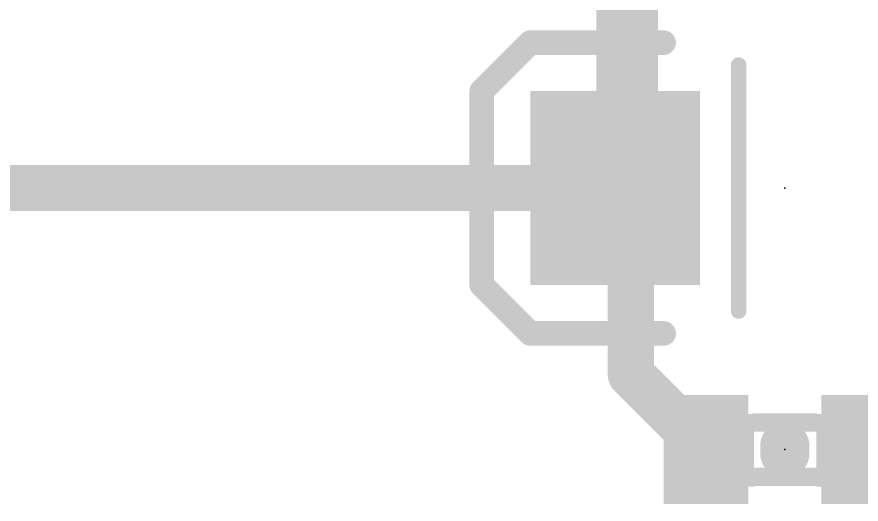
# Model space of a CAD drawing. Extents: x -0.1 to 68.7, y -15.2 to 51.5.
# Drawn here: x 57.17 to 64.13, y 6.28 to 10.3 of the extents above; entities that cross this region are included whole.
import ezdxf

# ---------------------------------------------------------------- set-up
doc = ezdxf.new("R2010")
doc.units = 0
for name, color, linetype in [('1', 12, 'CONTINUOUS'), ('21', 41, 'CONTINUOUS'), ('23', 53, 'CONTINUOUS'), ('51', 53, 'CONTINUOUS')]:
    doc.layers.add(name, color=color, linetype=linetype)

# ---------------------------------------------------------------- blocks, each defined once
blk = doc.blocks.new('RECT')
blk.add_solid([(-0.5, -0.5), (0.5, -0.5), (-0.5, 0.5), (0.5, 0.5)])

msp = doc.modelspace()

# ---------------------------------------------------------------- linework, layer by layer
at = {"layer": '1'}
for points, const_width in [([(62.1999, 8.9869), (62.1999, 11.75)], 0.508), ([(62.1999, 8.9201), (62.1999, 8.9869)], 0.381), ([(52.451, 8.89), (62.23, 8.89)], 0.381), ([(62.1999, 8.9869), (62.103, 8.89)], 0.254), ([(62.23, 8.89), (62.1999, 8.9201)], 0.381), ([(62.23, 8.89), (62.23, 7.351)], 0.381), ([(62.103, 8.89), (62.1, 8.89)], 0.254), ([(62.23, 7.351), (62.85, 6.731)], 0.381)]:
    msp.add_lwpolyline(points, dxfattribs=dict(at, const_width=const_width))
for points, const_width in [([(62.2951, 8.9869, 1), (62.1046, 8.9869)], 0.1905), ([(62.0729, 8.9869, 1), (62.3269, 8.9869)], 0.254), ([(62.2673, 8.9875, 1), (62.1325, 8.8527)], 0.1905), ([(62.3253, 8.89, 1), (62.1348, 8.89)], 0.1905), ([(62.2448, 8.942, 1), (62.155, 9.0318)], 0.127), ([(62.23, 8.7948, 1), (62.23, 8.9853)], 0.1905), ([(62.1, 8.9535, 1), (62.1, 8.8265)], 0.127), ([(62.0581, 8.9349, 1), (62.1479, 8.8451)], 0.127), ([(62.1046, 8.9201, 1), (62.2951, 8.9201)], 0.1905), ([(62.103, 8.8265, 1), (62.103, 8.9535)], 0.127), ([(62.1626, 8.8226, 1), (62.2974, 8.9574)], 0.1905), ([(62.2974, 7.4184, 1), (62.1626, 7.2836)], 0.1905), ([(62.1348, 7.351, 1), (62.3253, 7.351)], 0.1905), ([(62.7826, 6.6636, 1), (62.9174, 6.7984)], 0.1905)]:
    msp.add_lwpolyline(points, format="xyb", dxfattribs=dict(at, const_width=const_width))
at = {"layer": '21'}
for points, const_width in [([(61.4, 10.09), (61, 9.69)], 0.2032), ([(62.5, 10.09), (61.4, 10.09)], 0.2032), ([(63.119, 7.874), (63.119, 9.906)], 0.127), ([(61, 9.69), (61, 8.09)], 0.2032), ([(61, 8.09), (61.4, 7.69)], 0.2032), ([(61.4, 7.69), (62.5, 7.69)], 0.2032), ([(63.5, 6.7615), (63.5, 6.7005)], 0.4064)]:
    msp.add_lwpolyline(points, dxfattribs=dict(at, const_width=const_width))
for points, const_width in [([(61.4, 10.1408, 1), (61.4, 10.0392)], 0.1016), ([(61.4359, 10.0541, 1), (61.3641, 10.1259)], 0.1016), ([(62.5, 10.0392, 1), (62.5, 10.1408)], 0.1016), ([(63.1508, 9.906, 1), (63.0872, 9.906)], 0.0635), ([(61.0508, 9.69, 1), (60.9492, 9.69)], 0.1016), ([(60.9641, 9.7259, 1), (61.0359, 9.6541)], 0.1016), ([(61.0359, 8.1259, 1), (60.9641, 8.0541)], 0.1016), ([(60.9492, 8.09, 1), (61.0508, 8.09)], 0.1016), ([(63.0872, 7.874, 1), (63.1508, 7.874)], 0.0635), ([(61.4, 7.7408, 1), (61.4, 7.6392)], 0.1016), ([(61.3641, 7.6541, 1), (61.4359, 7.7259)], 0.1016), ([(62.5, 7.6392, 1), (62.5, 7.7408)], 0.1016), ([(63.6016, 6.7615, 1), (63.3984, 6.7615)], 0.2032), ([(63.3984, 6.7005, 1), (63.6016, 6.7005)], 0.2032)]:
    msp.add_lwpolyline(points, format="xyb", dxfattribs=dict(at, const_width=const_width))
at = {"layer": '23'}
for p in [(63.5, 8.89), (63.5, 6.731)]:
    msp.add_point(p, dxfattribs=at)
at = {"layer": '51', "const_width": 0.1524}
for points in [[(63.255, 6.955), (63.745, 6.955)], [(63.745, 6.507), (63.255, 6.507)]]:
    msp.add_lwpolyline(points, dxfattribs=at)
at = {"layer": '51', "const_width": 0.0762}
for points in [[(63.255, 6.9931, 1), (63.255, 6.9169)], [(63.745, 6.9169, 1), (63.745, 6.9931)], [(63.255, 6.5451, 1), (63.255, 6.4689)], [(63.745, 6.4689, 1), (63.745, 6.5451)]]:
    msp.add_lwpolyline(points, format="xyb", dxfattribs=at)

# ---------------------------------------------------------------- block references
at = {"layer": '1', "xscale": 1.6, "yscale": 1.4, "rotation": 270}
msp.add_blockref('RECT', (62.1, 8.89), dxfattribs=at)
at = {"layer": '1', "xscale": 0.7, "yscale": 0.9}
for p in [(62.85, 6.731), (64.15, 6.731)]:
    msp.add_blockref('RECT', p, dxfattribs=at)
at = {"layer": '51', "xscale": 0.3, "yscale": 0.5999}
for p in [(63.096, 6.7262), (63.9088, 6.7262)]:
    msp.add_blockref('RECT', p, dxfattribs=at)

doc.saveas('drawing.dxf')
